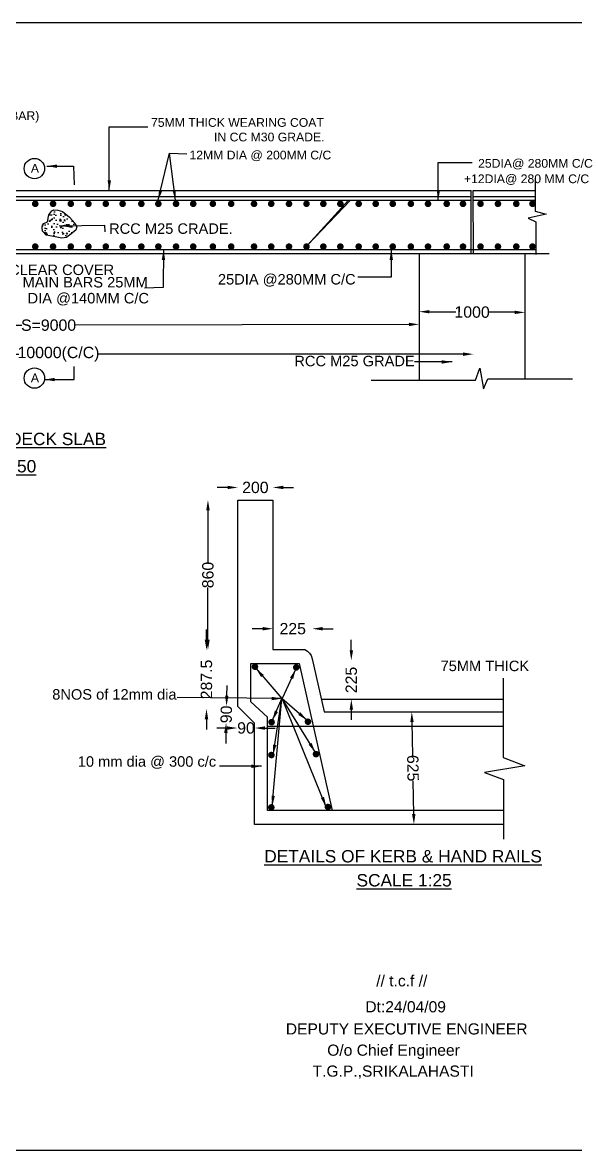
# Model space of a CAD drawing. Header units: millimetres. Extents: x 28885 to 47164, y 2290 to 13229.
# Drawn here: x 35683 to 41043, y 2290 to 13229 of the extents above; entities that cross this region are included whole.
import ezdxf

# ---------------------------------------------------------------- set-up
doc = ezdxf.new("R2010")
doc.units = ezdxf.units.MM
doc.header["$MEASUREMENT"] = 0
for name, color, linetype in [('DIMENSION', 7, 'Continuous'), ('DRAWING', 7, 'Continuous'), ('TEXT', 7, 'Continuous')]:
    doc.layers.add(name, color=color, linetype=linetype)
doc.styles.get("Standard").update_dxf_attribs({"font": 'arial.ttf'})
doc.dimstyles.get("Standard").update_dxf_attribs({"dimtxt": 110, "dimasz": 100, "dimexe": 0.18, "dimexo": 0.0625, "dimgap": 0.09, "dimtad": 0, "dimdec": 0, "dimzin": 0, "dimdsep": 46, "dimtxsty": 'Standard', "dimcen": 0.09, "dimse1": 1, "dimse2": 1, "dimadec": 0, "dimazin": 0, "dimtfac": 1, "dimtdec": 0, "dimtofl": 0, "dimtmove": 0, "dimatfit": 3, "dimfxl": 1, "dimtolj": 1, "dimtzin": 0, "dimarcsym": 0})

# ---------------------------------------------------------------- blocks, each defined once
blk = doc.blocks.new('*D18')
at = {"layer": 'Defpoints', "color": 0, "transparency": 16777216}
for p in [(39446, 6544), (39467, 5452), (39477, 5452)]:
    blk.add_point(p, dxfattribs=at)
at = {"layer": 'DIMENSION', "color": 0, "lineweight": -2, "transparency": 16777216}
for p, q in [((39458, 6444), (39464, 6120)), ((39475, 5552), (39469, 5876))]:
    blk.add_line(p, q, dxfattribs=at)
at = {"layer": 'DIMENSION', "color": 0, "transparency": 16777216}
for points in [[(39475, 6444), (39442, 6444), (39456, 6544)], [(39492, 5552), (39459, 5552), (39477, 5452)]]:
    blk.add_solid(points, dxfattribs=at)
at = {"layer": 'DIMENSION', "color": 0, "transparency": 16777216, "insert": (39467, 5998), "char_height": 110, "attachment_point": 5, "rotation": 271.0811}
blk.add_mtext('\\A1;625', dxfattribs=at)
blk = doc.blocks.new('*D19')
at = {"layer": 'Defpoints', "color": 0, "transparency": 16777216}
for p in [(37766, 6435), (37766, 6387), (37933, 6435)]:
    blk.add_point(p, dxfattribs=at)
at = {"layer": 'DIMENSION', "color": 0, "lineweight": -2, "transparency": 16777216}
for p, q in [((37666, 6387), (37566, 6387)), ((38033, 6387), (38133, 6387))]:
    blk.add_line(p, q, dxfattribs=at)
at = {"layer": 'DIMENSION', "color": 0, "transparency": 16777216}
for points in [[(37666, 6403), (37666, 6370), (37766, 6387)], [(38033, 6403), (38033, 6370), (37933, 6387)]]:
    blk.add_solid(points, dxfattribs=at)
at = {"layer": 'DIMENSION', "color": 0, "transparency": 16777216, "insert": (37849, 6387), "char_height": 110, "attachment_point": 5}
blk.add_mtext('\\A1;90', dxfattribs=at)
blk = doc.blocks.new('*D20')
at = {"layer": 'Defpoints', "color": 0, "transparency": 16777216}
for p in [(37770, 6597), (37656, 6438), (37766, 6435)]:
    blk.add_point(p, dxfattribs=at)
at = {"layer": 'DIMENSION', "color": 0, "lineweight": -2, "transparency": 16777216}
for p, q in [((37662, 6700), (37665, 6800)), ((37654, 6338), (37652, 6238))]:
    blk.add_line(p, q, dxfattribs=at)
at = {"layer": 'DIMENSION', "color": 0, "transparency": 16777216}
for points in [[(37646, 6700), (37679, 6699), (37660, 6600)], [(37637, 6338), (37671, 6337), (37656, 6438)]]:
    blk.add_solid(points, dxfattribs=at)
at = {"layer": 'DIMENSION', "color": 0, "transparency": 16777216, "insert": (37658, 6519), "char_height": 110, "attachment_point": 5, "rotation": 88.7018}
blk.add_mtext('\\A1;90', dxfattribs=at)
blk = doc.blocks.new('*D16')
at = {"layer": 'Defpoints', "color": 0, "transparency": 16777216}
for p in [(37440, 7144), (37466, 7144), (37440, 6571)]:
    blk.add_point(p, dxfattribs=at)
at = {"layer": 'DIMENSION', "color": 0, "lineweight": -2, "transparency": 16777216}
for p, q in [((37466, 7244), (37466, 7344)), ((37466, 6471), (37466, 6371))]:
    blk.add_line(p, q, dxfattribs=at)
at = {"layer": 'DIMENSION', "color": 0, "transparency": 16777216}
for points in [[(37449, 7244), (37483, 7244), (37466, 7144)], [(37449, 6471), (37483, 6471), (37466, 6571)]]:
    blk.add_solid(points, dxfattribs=at)
at = {"layer": 'DIMENSION', "color": 0, "transparency": 16777216, "insert": (37466, 6858), "char_height": 110, "attachment_point": 5, "rotation": 90}
blk.add_mtext('\\A1;287.5', dxfattribs=at)
blk = doc.blocks.new('*D21')
at = {"layer": 'Defpoints', "color": 0, "transparency": 16777216}
for p in [(38110, 7350), (38493, 7350), (38493, 7350)]:
    blk.add_point(p, dxfattribs=at)
at = {"layer": 'DIMENSION', "color": 0, "lineweight": -2, "transparency": 16777216}
for p, q in [((38010, 7350), (37910, 7350)), ((38593, 7350), (38693, 7350))]:
    blk.add_line(p, q, dxfattribs=at)
at = {"layer": 'DIMENSION', "color": 0, "transparency": 16777216}
for points in [[(38010, 7367), (38010, 7333), (38110, 7350)], [(38593, 7367), (38593, 7333), (38493, 7350)]]:
    blk.add_solid(points, dxfattribs=at)
at = {"layer": 'DIMENSION', "color": 0, "transparency": 16777216, "insert": (38302, 7350), "char_height": 110, "attachment_point": 5}
blk.add_mtext('\\A1;225', dxfattribs=at)
blk = doc.blocks.new('*D22')
at = {"layer": 'Defpoints', "color": 0, "transparency": 16777216}
for p in [(38870, 7041), (38873, 7041), (38873, 6666)]:
    blk.add_point(p, dxfattribs=at)
at = {"layer": 'DIMENSION', "color": 0, "lineweight": -2, "transparency": 16777216}
for p, q in [((38870, 7141), (38870, 7241)), ((38870, 6566), (38870, 6466))]:
    blk.add_line(p, q, dxfattribs=at)
at = {"layer": 'DIMENSION', "color": 0, "transparency": 16777216}
for points in [[(38854, 7141), (38887, 7141), (38870, 7041)], [(38854, 6566), (38887, 6566), (38870, 6666)]]:
    blk.add_solid(points, dxfattribs=at)
at = {"layer": 'DIMENSION', "color": 0, "transparency": 16777216, "insert": (38870, 6853), "char_height": 110, "attachment_point": 5, "rotation": 90}
blk.add_mtext('\\A1;225', dxfattribs=at)
blk = doc.blocks.new('*D17')
at = {"layer": 'Defpoints', "color": 0, "transparency": 16777216}
for p in [(37466, 8597), (37480, 8597), (37466, 7144)]:
    blk.add_point(p, dxfattribs=at)
at = {"layer": 'DIMENSION', "color": 0, "lineweight": -2, "transparency": 16777216}
for p, q in [((37480, 8497), (37480, 7992)), ((37480, 7244), (37480, 7749))]:
    blk.add_line(p, q, dxfattribs=at)
at = {"layer": 'DIMENSION', "color": 0, "transparency": 16777216}
for points in [[(37463, 8497), (37497, 8497), (37480, 8597)], [(37463, 7244), (37497, 7244), (37480, 7144)]]:
    blk.add_solid(points, dxfattribs=at)
at = {"layer": 'DIMENSION', "color": 0, "transparency": 16777216, "insert": (37480, 7871), "char_height": 110, "attachment_point": 5, "rotation": 90}
blk.add_mtext('\\A1;860', dxfattribs=at)
blk = doc.blocks.new('*D23')
at = {"layer": 'Defpoints', "color": 0, "transparency": 16777216}
for p in [(38110, 8720), (37770, 8595), (38110, 8595)]:
    blk.add_point(p, dxfattribs=at)
at = {"layer": 'DIMENSION', "color": 0, "lineweight": -2, "transparency": 16777216}
for p, q in [((37670, 8720), (37570, 8720)), ((38210, 8720), (38310, 8720))]:
    blk.add_line(p, q, dxfattribs=at)
at = {"layer": 'DIMENSION', "color": 0, "transparency": 16777216}
for points in [[(37670, 8737), (37670, 8704), (37770, 8720)], [(38210, 8737), (38210, 8704), (38110, 8720)]]:
    blk.add_solid(points, dxfattribs=at)
at = {"layer": 'DIMENSION', "color": 0, "transparency": 16777216, "insert": (37940, 8720), "char_height": 110, "attachment_point": 5}
blk.add_mtext('\\A1;200', dxfattribs=at)
blk = doc.blocks.new('*D28')
at = {"layer": 'Defpoints', "color": 0, "transparency": 16777216}
for p in [(39528, 10302), (39528, 10286), (32341, 10271)]:
    blk.add_point(p, dxfattribs=at)
at = {"layer": 'DIMENSION', "color": 0, "lineweight": -2, "transparency": 16777216}
for p, q in [((32441, 10287), (35675, 10294)), ((39428, 10302), (36195, 10295))]:
    blk.add_line(p, q, dxfattribs=at)
at = {"layer": 'DIMENSION', "color": 0, "transparency": 16777216}
for points in [[(32441, 10304), (32441, 10270), (32341, 10287)], [(39428, 10318), (39428, 10285), (39528, 10302)]]:
    blk.add_solid(points, dxfattribs=at)
at = {"layer": 'DIMENSION', "color": 0, "transparency": 16777216, "insert": (35935, 10294), "char_height": 110, "attachment_point": 5, "rotation": 0.118}
blk.add_mtext('\\A1;S=9000', dxfattribs=at)
blk = doc.blocks.new('*D27')
at = {"layer": 'Defpoints', "color": 0, "transparency": 16777216}
for p in [(32009, 10013), (32009, 10009), (40053, 10009)]:
    blk.add_point(p, dxfattribs=at)
at = {"layer": 'DIMENSION', "color": 0, "lineweight": -2, "transparency": 16777216}
for p, q in [((32109, 10013), (35645, 10013)), ((39953, 10013), (36417, 10013))]:
    blk.add_line(p, q, dxfattribs=at)
at = {"layer": 'DIMENSION', "color": 0, "transparency": 16777216}
for points in [[(32109, 10030), (32109, 9996), (32009, 10013)], [(39953, 10030), (39953, 9996), (40053, 10013)]]:
    blk.add_solid(points, dxfattribs=at)
at = {"layer": 'DIMENSION', "color": 0, "transparency": 16777216, "insert": (36031, 10013), "char_height": 110, "attachment_point": 5}
blk.add_mtext('\\A1;10000(C/C)', dxfattribs=at)
blk = doc.blocks.new('*D29')
at = {"layer": 'Defpoints', "color": 0, "transparency": 16777216}
for p in [(39528, 10415), (40554, 10418), (40554, 10408)]:
    blk.add_point(p, dxfattribs=at)
at = {"layer": 'DIMENSION', "color": 0, "lineweight": -2, "transparency": 16777216}
for p, q in [((39628, 10424), (39882, 10423)), ((40454, 10419), (40200, 10420))]:
    blk.add_line(p, q, dxfattribs=at)
at = {"layer": 'DIMENSION', "color": 0, "transparency": 16777216}
for points in [[(39628, 10441), (39628, 10408), (39528, 10425)], [(40454, 10435), (40454, 10402), (40554, 10418)]]:
    blk.add_solid(points, dxfattribs=at)
at = {"layer": 'DIMENSION', "color": 0, "transparency": 16777216, "insert": (40041, 10421), "char_height": 110, "attachment_point": 5, "rotation": 359.614}
blk.add_mtext('\\A1;1000', dxfattribs=at)

msp = doc.modelspace()

# ---------------------------------------------------------------- hatches: boundary and pattern name
at = {"layer": 'DRAWING'}
h = msp.add_hatch(dxfattribs=at)
h.set_pattern_fill('AR-CONC', color=256, scale=16.936044)
h.set_pattern_definition([(50, (28532.61, 1065.07), (121.4755, -10.6277), [12.702, -139.7224]), (355, (28532.61, 1065.07), (-23.499, 127.3916), [10.1616, -111.7779]), (100.4514, (28542.73, 1064.18), (97.9765, 116.7639), [10.7951, -118.7457]), (46.1842, (28532.6, 1098.94), (180.7485, -28.0324), [19.053, -209.5835]), (96.6356, (28547.67, 1096.6), (158.2948, 164.9772), [16.1926, -178.1187]), (351.1842, (28532.6, 1098.94), (158.2948, 164.9772), [15.2424, -167.6668]), (21, (28549.54, 1090.47), (101.09244, -68.1877), [12.702, -139.7224]), (326, (28549.54, 1090.47), (41.208, 122.8117), [10.1616, -111.7779]), (71.4514, (28557.97, 1084.79), (142.3004, 54.624), [10.7951, -118.7457]), (37.5, (28532.607, 1065.067), (2.0594, 56.37905), [0, -110.423, 0, -113.4715, 0, -112.2013]), (7.5, (28532.607, 1065.07), (44.55357, 66.79774), [0, -64.6957, 0, -107.8826, 0, -42.7635]), (327.5, (28494.84, 1065.067), (90.4084, -3.8199), [0, -42.3401, 0, -132.10114, 0, -175.28805]), (317.5, (28477.9, 1065.07), (98.76866, 16.9538), [0, -55.04214, 0, -87.7287, 0, -124.4799])])
h.paths.add_polyline_path([(35924.3, 11295.6), (35888.1, 11281.8), (35877.5, 11263.7), (35871.1, 11241.4), (35877.5, 11205.3), (35911.5, 11168.1), (35983.9, 11154.3), (36063.6, 11138.3), (36107.3, 11144.7), (36154.1, 11179.8), (36198.7, 11217), (36207.3, 11248.9), (36189.2, 11285), (36138.1, 11342.4), (36070, 11395.5), (36025.3, 11409.3), (35984.9, 11411.4), (35966.8, 11402.9), (35937, 11364.7)])

# ---------------------------------------------------------------- linework, layer by layer
msp.add_lwpolyline([(28885, 13229.3), (47163.9, 13229.3), (47163.9, 2289.8), (28885, 2289.8)], close=True, dxfattribs=at)
for points in [[(40654.2, 11705.9), (40654.2, 11401)], [(32009.3, 11600.4), (32009.3, 10990.1), (40033, 10990.1), (40033, 11600.4)], [(32009.3, 11600.4), (40033, 11600.4)], [(40052.1, 11600.4), (40654.2, 11600.4)], [(40054.7, 10990.1), (40052.1, 11600.4)], [(32009.3, 11542.4), (40033, 11542.4)], [(32055.7, 11401.5), (32055.7, 11505.3), (40033, 11505.3)], [(38443.8, 11070.3), (38842.1, 11505.3)], [(40052.3, 11542.4), (40654.2, 11542.4)], [(40052.5, 11505.3), (40654.2, 11505.3)], [(35924.3, 11295.6), (35937, 11364.7), (35966.8, 11402.9), (35984.9, 11411.4), (36025.3, 11409.3), (36070, 11395.5), (36138.1, 11342.4), (36189.2, 11285), (36207.3, 11248.9), (36198.7, 11217), (36154.1, 11179.8), (36107.3, 11144.7), (36063.6, 11138.3), (35983.9, 11154.3), (35911.5, 11168.1), (35877.5, 11205.3), (35871.1, 11241.4), (35877.5, 11263.7), (35888.1, 11281.8), (35924.3, 11295.6)], [(40654.2, 11401), (40758.2, 11371.7), (40584.1, 11333.3), (40658.7, 11297.1)], [(40658.7, 11297.1), (40658.7, 11297.1), (40658.7, 10978.7)], [(32054.6, 11127.5), (32054.6, 11026.6), (40658.7, 11026.6)], [(39527.8, 10990.1), (39527.8, 9760.4)], [(40033, 10990.1), (40788.3, 10990.1)], [(40553.8, 10990.1), (40553.8, 9772.5)], [(39064, 9760.4), (40074.8, 9760.4), (40116, 9876.6), (40152.4, 9678.1), (40193.6, 9772.5), (41015.3, 9772.5)], [(40346.1, 5451.8), (37932.5, 5451.8), (37932.5, 6435.2), (37769.6, 6597.2), (37769.6, 8595.4), (38110.4, 8595.4), (38110.4, 7148.2), (38385.5, 7148.2), (38418.8, 7147.1), (38444.7, 7132.6), (38464.4, 7111.9), (38482, 7089.2), (38490.3, 7057.1), (38607.5, 6543.7), (40342.8, 6543.7)], [(40346.1, 5586.1), (38058.3, 5586.1), (38058.3, 6492.7), (37897.3, 6639.8), (37897.3, 7012.8), (38363.1, 7012.8), (38685, 5586.1)], [(40342.8, 6871.8), (40342.8, 6101.2), (40551.4, 6018.6), (40160.7, 5955.7), (40346.1, 5886.3), (40346.1, 5309.6)], [(38579.7, 6665.5), (40342.8, 6665.5)], [(38058.3, 6403.8), (40342.8, 6403.8)]]:
    msp.add_lwpolyline(points, dxfattribs=at)
for points, const_width in [([(35789.9, 11471.4, 1), (35821.7, 11471.4, 1)], 31.8), ([(35962.2, 11471.4, 1), (35994, 11471.4, 1)], 31.8), ([(36134.5, 11471.4, 1), (36166.2, 11471.4, 1)], 31.8), ([(36305, 11471.4, 1), (36336.7, 11471.4, 1)], 31.8), ([(36473.6, 11471.4, 1), (36505.4, 11471.4, 1)], 31.8), ([(36636.8, 11471.4, 1), (36668.6, 11471.4, 1)], 31.8), ([(36818.2, 11471.4, 1), (36849.9, 11471.4, 1)], 31.8), ([(36983.2, 11471.4, 1), (37014.9, 11471.4, 1)], 31.8), ([(37154.8, 11471.4, 1), (37186.6, 11471.4, 1)], 31.8), ([(37321.6, 11471.4, 1), (37353.4, 11471.4, 1)], 31.8), ([(37512.1, 11471.4, 1), (37543.8, 11471.4, 1)], 31.8), ([(37689.8, 11471.4, 1), (37721.5, 11471.4, 1)], 31.8), ([(37911, 11471.4, 1), (37942.8, 11471.4, 1)], 31.8), ([(38077.9, 11471.4, 1), (38109.6, 11471.4, 1)], 31.8), ([(38250.1, 11471.4, 1), (38281.9, 11471.4, 1)], 31.8), ([(38419.8, 11471.4, 1), (38451.5, 11471.4, 1)], 31.8), ([(38583, 11471.4, 1), (38614.8, 11471.4, 1)], 31.8), ([(38748, 11471.4, 1), (38779.8, 11471.4, 1)], 31.8), ([(38925.8, 11471.4, 1), (38957.5, 11471.4, 1)], 31.8), ([(39090.8, 11471.4, 1), (39122.5, 11471.4, 1)], 31.8), ([(39255.8, 11471.4, 1), (39287.6, 11471.4, 1)], 31.8), ([(39431.7, 11471.4, 1), (39463.5, 11471.4, 1)], 31.8), ([(39597.8, 11471.4, 1), (39629.5, 11471.4, 1)], 31.8), ([(39779.1, 11471.4, 1), (39810.9, 11471.4, 1)], 31.8), ([(39936.9, 11471.4, 1), (39968.7, 11471.4, 1)], 31.8), ([(40107.4, 11471.4, 1), (40139.1, 11471.4, 1)], 31.8), ([(40276, 11471.4, 1), (40307.8, 11471.4, 1)], 31.8), ([(40453.7, 11471.4, 1), (40485.5, 11471.4, 1)], 31.8), ([(40610.4, 11471.4, 1), (40642.2, 11471.4, 1)], 31.8), ([(35789.9, 11056.6, 1), (35821.7, 11056.6, 1)], 31.8), ([(35962.2, 11056.6, 1), (35994, 11056.6, 1)], 31.8), ([(36134.5, 11056.6, 1), (36166.2, 11056.6, 1)], 31.8), ([(36305, 11056.6, 1), (36336.7, 11056.6, 1)], 31.8), ([(36473.6, 11056.6, 1), (36505.4, 11056.6, 1)], 31.8), ([(36636.8, 11056.6, 1), (36668.6, 11056.6, 1)], 31.8), ([(36818.2, 11056.6, 1), (36849.9, 11056.6, 1)], 31.8), ([(36983.2, 11056.6, 1), (37014.9, 11056.6, 1)], 31.8), ([(37154.8, 11056.6, 1), (37186.6, 11056.6, 1)], 31.8), ([(37321.6, 11056.6, 1), (37353.4, 11056.6, 1)], 31.8), ([(37512.1, 11056.6, 1), (37543.8, 11056.6, 1)], 31.8), ([(37689.8, 11056.6, 1), (37721.5, 11056.6, 1)], 31.8), ([(37911, 11056.6, 1), (37942.8, 11056.6, 1)], 31.8), ([(38077.9, 11056.6, 1), (38109.6, 11056.6, 1)], 31.8), ([(38250.1, 11056.6, 1), (38281.9, 11056.6, 1)], 31.8), ([(38419.8, 11056.6, 1), (38451.5, 11056.6, 1)], 31.8), ([(38583, 11056.6, 1), (38614.8, 11056.6, 1)], 31.8), ([(38748, 11056.6, 1), (38779.8, 11056.6, 1)], 31.8), ([(38925.8, 11056.6, 1), (38957.5, 11056.6, 1)], 31.8), ([(39090.8, 11056.6, 1), (39122.5, 11056.6, 1)], 31.8), ([(39255.8, 11056.6, 1), (39287.6, 11056.6, 1)], 31.8), ([(39431.7, 11056.6, 1), (39463.5, 11056.6, 1)], 31.8), ([(39597.8, 11056.6, 1), (39629.5, 11056.6, 1)], 31.8), ([(39779.1, 11056.6, 1), (39810.9, 11056.6, 1)], 31.8), ([(39936.9, 11056.6, 1), (39968.7, 11056.6, 1)], 31.8), ([(40107.4, 11056.6, 1), (40139.1, 11056.6, 1)], 31.8), ([(40276, 11056.6, 1), (40307.8, 11056.6, 1)], 31.8), ([(40453.7, 11056.6, 1), (40485.5, 11056.6, 1)], 31.8), ([(40610.4, 11056.6, 1), (40642.2, 11056.6, 1)], 31.8), ([(37919.8, 6981.4, 1), (37951.6, 6981.4, 1)], 31.7), ([(38320.6, 6975.1, 1), (38352.4, 6975.1, 1)], 31.7), ([(38081.5, 6443.8, 1), (38113.2, 6443.8, 1)], 31.7), ([(38434, 6448, 1), (38465.7, 6448, 1)], 31.7), ([(38079.4, 6125.2, 1), (38111.1, 6125.2, 1)], 31.7), ([(38511.7, 6133.6, 1), (38543.4, 6133.6, 1)], 31.7), ([(38078.6, 5617.5, 1), (38110.3, 5617.5, 1)], 31.7), ([(38627.7, 5620.9, 1), (38659.4, 5620.9, 1)], 31.7)]:
    msp.add_lwpolyline(points, format="xyb", close=True, dxfattribs=dict(at, const_width=const_width))
at = {"layer": 'TEXT'}
msp.add_lwpolyline([(38443.8, 11070.3), (38863.4, 11505.3)], dxfattribs=at)
for centre in [(35797.4, 11813.2), (35797.4, 9780.9)]:
    msp.add_circle(centre, 99.1, dxfattribs=at)

# ---------------------------------------------------------------- texts
for s, height, p in [('BENT UP BARS(EVERY ALTERNATE BAR)', 84.68, (33491.9, 12283.6)), ('75MM THICK WEARING COAT', 84.68, (36928, 12218)), ('IN CC M30 GRADE.', 84.68, (37539.1, 12076.7)), ('12MM DIA @ 200MM C/C', 84.68, (37300.6, 11901.9)), ('A', 84.7, (35763, 11773.2)), ('25DIA@ 280MM C/C', 84.68, (40099.3, 11821.4)), ('+12DIA@ 280 MM C/C', 84.68, (39961.8, 11671.6)), ('RCC M25 CRADE.', 101.616, (36521.6, 11180)), ('40MM CLEAR COVER', 101.616, (35119.1, 10780.4)), ('MAIN BARS 25MM', 101.616, (35682.1, 10659.9)), ('25DIA @280MM C/C', 101.616, (37577, 10688.6)), ('DIA @140MM C/C', 101.616, (35731.4, 10505.3)), ('RCC M25 GRADE', 101.616, (38317.6, 9895.7)), ('A', 84.7, (35763, 9740.9)), ('%%URCC DETAILS OF DECK SLAB', 120, (34116.7, 9130.8)), ('%%USCALE 1:50', 120, (34892.8, 8866.3)), ('75MM THICK', 101.49, (39735.7, 6938.6)), ('8NOS of 12mm dia ', 101.495, (35970.4, 6662.5)), ('10 mm dia @ 300 c/c', 101.495, (36218.1, 6011.7)), ('%%UDETAILS OF KERB & HAND RAILS', 120, (38025.9, 5083.2)), ('%%USCALE 1:25', 120, (38920.6, 4850.3))]:
    msp.add_text(s, height=height, dxfattribs=at).set_placement(p)
at = {"layer": 'TEXT', "color": 7}
for s, p in [('// t.c.f // ', (39112, 3881)), ('Dt:24/04/09', (39006.1, 3629.1)), ('O/o Chief Engineer', (38636.6, 3208.4)), ('T.G.P.,SRIKALAHASTI', (38494.7, 3005.2))]:
    msp.add_text(s, height=108.22, dxfattribs=at).set_placement(p)
at = {"layer": 'TEXT', "color": 7, "insert": (38235.3, 3522.6), "char_height": 108.22, "width": 3039.412, "attachment_point": 1}
msp.add_mtext('DEPUTY EXECUTIVE ENGINEER  ', dxfattribs=at)

# ---------------------------------------------------------------- dimensions: what is measured, and where the dimension line sits
at = {"layer": 'DIMENSION'}
for p1, p2, distance, text, picture, middle in [((39527.8, 10414.6), (40553.8, 10407.7), 10.4, '1000', '*D29', (40040.9, 10421.5)), ((32341.4, 10271), (39527.8, 10285.8), 16, 'S=9000', '*D28', (35934.6, 10294.3)), ((40053.5, 10009.2), (32009.2, 10009.2), -3.8, '10000(C/C)', '*D27', (36031.3, 10013)), ((37769.6, 8595.4), (38110.4, 8595.4), 124.9, '200', '*D23', (37940, 8720.3)), ((37466.1, 7144), (37466.1, 8597.5), -13.9, '860', '*D17', (37480, 7870.8)), ((37440.3, 6571.4), (37440.3, 7144), -25.8, '287.5', '*D16', (37466.1, 6857.7)), ((38110.4, 7349.9), (38493.4, 7349.9), 0, '225', '*D21', (38301.9, 7349.9)), ((38873.5, 6665.5), (38873.5, 7041.1), 3.2, '225', '*D22', (38870.2, 6853.3)), ((37769.6, 6597.2), (37765.9, 6435.2), -109.5, '90', '*D20', (37658.2, 6518.7)), ((37932.5, 6435.2), (37765.9, 6435.2), 48.5, '90', '*D19', (37849.2, 6386.7)), ((39446.2, 6543.7), (39466.8, 5451.8), 10.3, '625', '*D18', (39466.8, 5997.9))]:
    dim = msp.add_aligned_dim(p1=p1, p2=p2, distance=distance, text=text, dimstyle='Standard', dxfattribs=at)
    dim.commit()
    dim.dimension.update_dxf_attribs({"geometry": picture, "text_midpoint": middle})

# ---------------------------------------------------------------- leaders
at = {"layer": 'TEXT'}
for points in [[(36523.6, 11600.4), (36523.6, 12219.3), (36896.3, 12219.3)], [(36998.4, 11505.3), (37107.6, 11963.3)], [(37164.6, 11505.3), (37107.6, 11963.3), (37273.8, 11956.2)], [(35917.3, 11836.9), (36175.7, 11834.9), (36183.7, 11654.9)], [(39713.6, 11505.3), (39713.6, 11871.4), (40041.7, 11871.4)], [(36038, 11258.4), (36478.3, 11265.5), (36480.7, 11199.2)], [(37049.7, 11026.6), (37046.5, 10658.5), (36863.9, 10652.1)], [(39257.6, 11026.6), (39257.6, 10758.3), (38932.6, 10758.3)], [(35895.5, 9766.6), (36181.4, 9766.6), (36181.4, 9894.8)], [(39847.5, 9937.8), (39484.1, 9937.8)], [(37942.9, 6967.3), (38197.6, 6672)], [(38332.8, 6959.7), (38200.6, 6672)], [(38197.6, 6672), (37182.5, 6683.9)], [(38103.7, 5630.4), (38197.6, 6672), (38200.6, 6672)], [(38104.2, 6458.1), (38197.6, 6672)], [(38111.1, 6125.2), (38197.6, 6672)], [(38441.6, 6461.5), (38197.6, 6672)], [(38627.7, 5620.9), (38200.6, 6672)], [(38522.7, 6148.7), (38200.6, 6672)], [(38000.8, 6015.9), (37593.2, 6015.9)]]:
    msp.add_leader(points, dimstyle='Standard', override={"dimgap": 0.09, "dimtad": 0}, dxfattribs=at)

doc.saveas('drawing.dxf')
